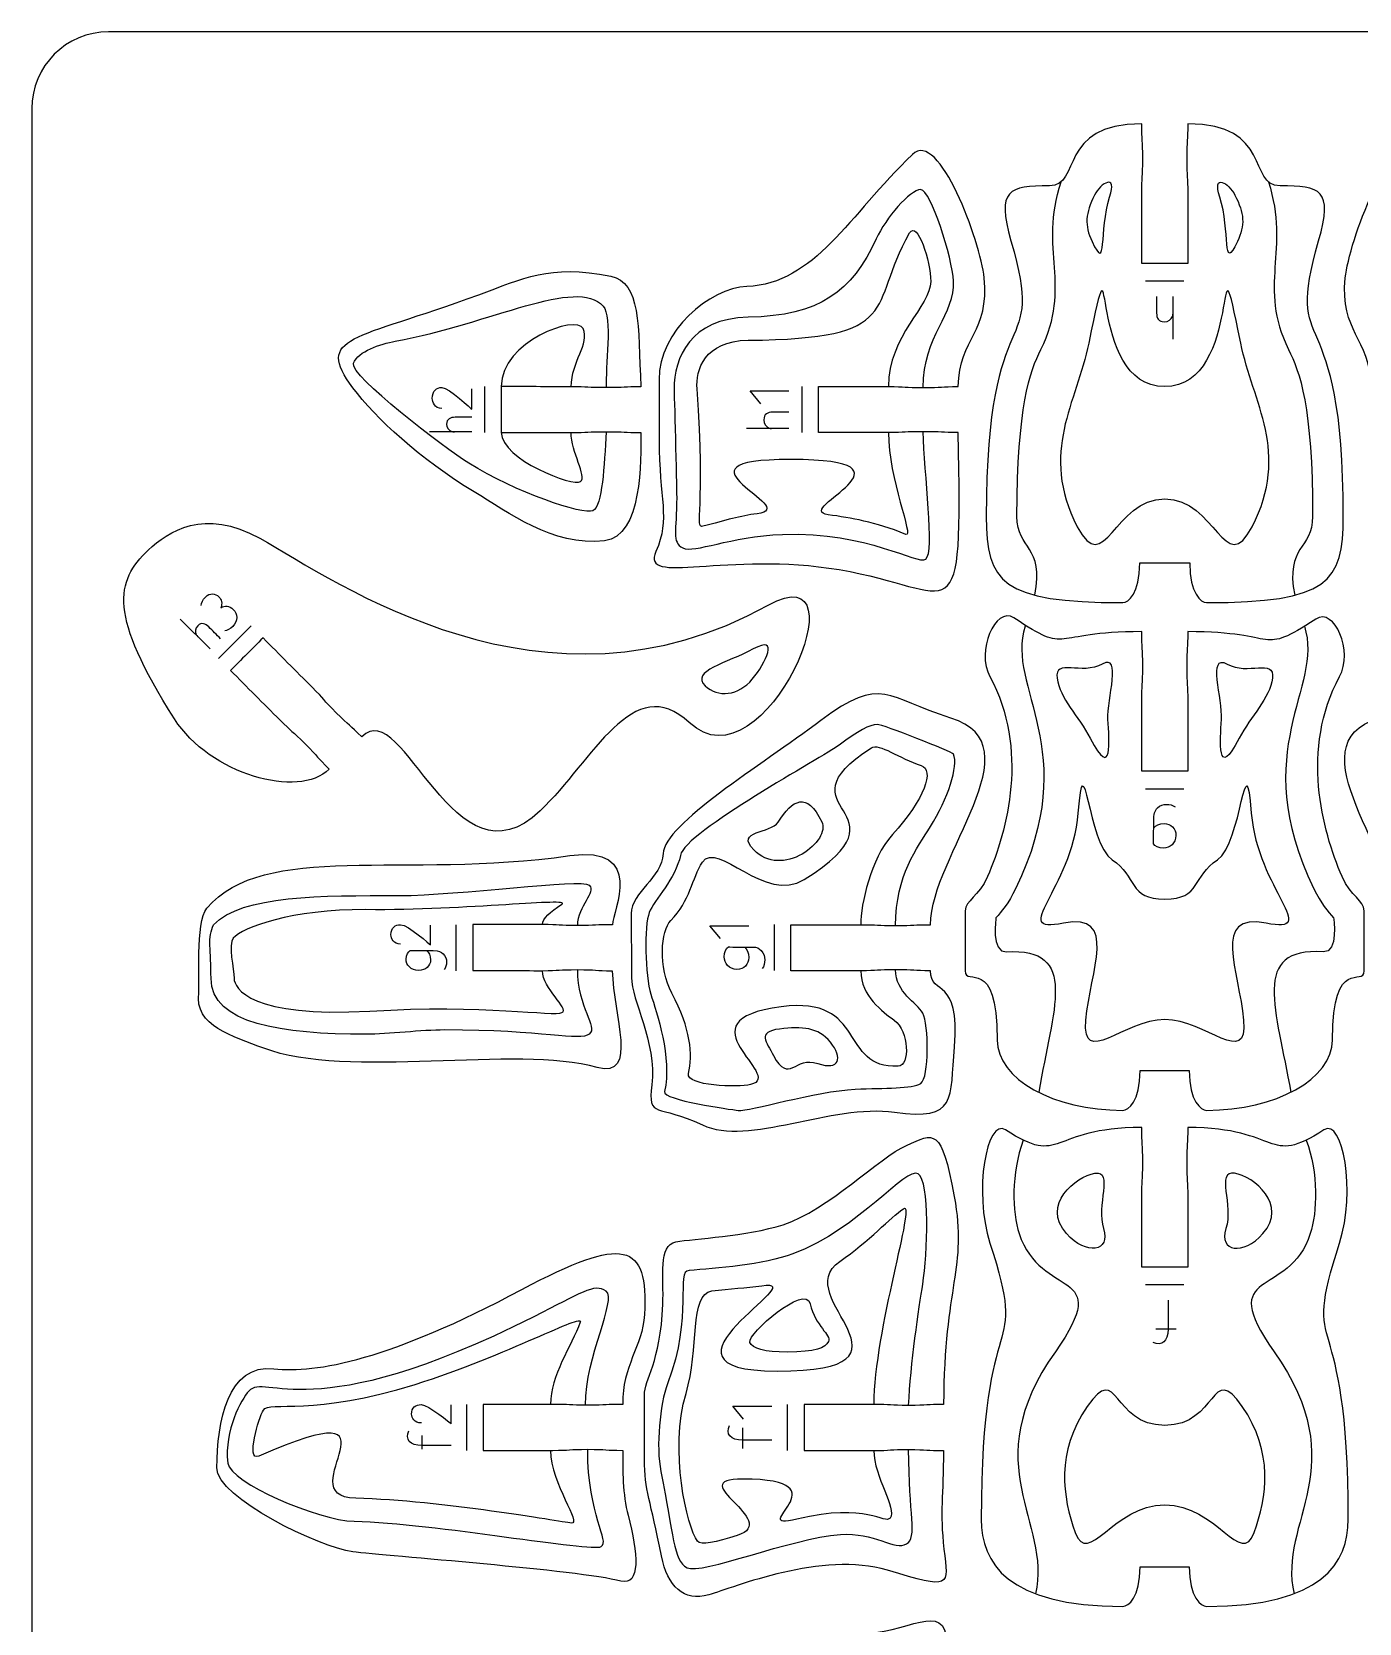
# Model space of a CAD drawing. Extents: x 0 to 200, y 0 to 300.
# Drawn here: x 0.1 to 86.6, y 196.4 to 300.1 of the extents above; entities that cross this region are included whole.
import ezdxf

# ---------------------------------------------------------------- set-up
doc = ezdxf.new("R2010")
doc.units = 0
doc.header["$MEASUREMENT"] = 0
doc.layers.add('DEFAULT', color=7, linetype='CONTINUOUS')

msp = doc.modelspace()

# ---------------------------------------------------------------- linework, layer by layer
at = {"layer": 'DEFAULT', "color": 7}
for points in [[(75.19, 283.84), (72.69, 283.84)], [(74.47, 282.84), (74.47, 280.07)], [(29.6, 276.98), (29.6, 273.98)], [(50.28, 276.98), (50.28, 273.98)], [(47.61, 275.86), (46.92, 276.7), (49.45, 276.7)], [(28.78, 274.03), (26.01, 274.03)], [(49.45, 274.25), (46.69, 274.25)], [(11.72, 259.88), (9.77, 261.83)], [(14.39, 261.38), (12.27, 259.25)], [(75.19, 250.75), (72.69, 250.75)], [(27.74, 241.91), (27.74, 238.91)], [(44.98, 241), (44.3, 241.84), (46.83, 241.84)], [(48.48, 241.92), (48.48, 238.92)], [(75.19, 218.43), (72.69, 218.43)], [(74.69, 215.55), (73.37, 215.55)], [(28.43, 210.65), (28.43, 207.65)], [(49.33, 210.65), (49.33, 207.65)], [(46.48, 209.68), (45.79, 210.53), (48.33, 210.53)], [(25.54, 207.72), (25.54, 208.61)], [(46.44, 207.78), (46.44, 209.11)]]:
    msp.add_lwpolyline(points, dxfattribs=at)
at = {"layer": 'DEFAULT', "color": 1}
for points, knots in [([(195.1, 0.1), (131.77, 0.1), (68.43, 0.1), (5.1, 0.1), (2.34, 0.1), (0.1, 2.34), (0.1, 5.1), (0.1, 101.77), (0.1, 198.43), (0.1, 295.1), (0.1, 297.86), (2.34, 300.1), (5.1, 300.1), (68.43, 300.1), (131.77, 300.1), (195.1, 300.1), (197.86, 300.1), (200.1, 297.86), (200.1, 295.1), (200.1, 198.43), (200.1, 101.77), (200.1, 5.1), (200.1, 2.34), (197.86, 0.1), (195.1, 0.1)], [0, 0, 0, 0, 538.583, 538.583, 538.583, 539.583, 539.583, 539.583, 1361.63, 1361.63, 1361.63, 1362.63, 1362.63, 1362.63, 1901.213, 1901.213, 1901.213, 1902.213, 1902.213, 1902.213, 2724.26, 2724.26, 2724.26, 2725.26, 2725.26, 2725.26, 2725.26]), ([(60.48, 273.98), (60.74, 260.24), (60.48, 263.74), (52.73, 265.05), (45.41, 266.29), (39.76, 263.95), (40.78, 266.24), (41.74, 268.38), (40.98, 269.63), (40.98, 273.53), (40.98, 274.83), (40.98, 276.13), (40.98, 277.43), (40.98, 280.59), (44.26, 283.4), (46.71, 283.5), (51.14, 283.69), (53.34, 288.1), (57.49, 292.11), (59.24, 293.81), (61.92, 286.43), (62.17, 284.06), (62.54, 280.51), (60.57, 280.19), (60.48, 276.98), (59.34, 276.98), (59.47, 276.91), (58.2, 276.91), (56.94, 276.91), (57.07, 276.98), (55.93, 276.98), (54.41, 276.98), (52.9, 276.98), (51.38, 276.98), (51.38, 275.98), (51.38, 274.98), (51.38, 273.98), (52.9, 273.98), (54.41, 273.98), (55.93, 273.98), (57.07, 273.98), (56.94, 274.04), (58.2, 274.04), (59.47, 274.04), (59.34, 273.98), (60.48, 273.98)], [1, 1, 1, 1, 2, 2, 2, 3, 3, 3, 4, 4, 4, 15.055, 15.055, 15.055, 16.055, 16.055, 16.055, 17.055, 17.055, 17.055, 18.055, 18.055, 18.055, 19.055, 19.055, 19.055, 20.055, 20.055, 20.055, 21.055, 21.055, 21.055, 33.952, 33.952, 33.952, 42.456, 42.456, 42.456, 55.353, 55.353, 55.353, 56.353, 56.353, 56.353, 57.353, 57.353, 57.353, 57.353]), ([(63.92, 286.48), (62.95, 289.83), (63.78, 290.06), (66.43, 290.06), (68.53, 290.06), (66.93, 294.1), (72.44, 294.1), (72.44, 292.96), (72.51, 293.09), (72.51, 291.83), (72.51, 290.56), (72.44, 290.69), (72.44, 289.55), (72.44, 288.03), (72.44, 286.52), (72.44, 285), (73.44, 285), (74.44, 285), (75.44, 285), (75.44, 286.52), (75.44, 288.03), (75.44, 289.55), (75.44, 290.69), (75.38, 290.56), (75.38, 291.83), (75.38, 293.09), (75.44, 292.96), (75.44, 294.1), (80.96, 294.1), (79.35, 290.06), (81.46, 290.06), (84.1, 290.06), (84.94, 289.83), (83.97, 286.48), (81.66, 278.5), (85.58, 283.32), (85.58, 268.51), (85.58, 264.24), (84.62, 262.9), (76.67, 262.9), (76.31, 262.9), (75.57, 263.48), (75.57, 265.5), (74.49, 265.5), (73.4, 265.5), (72.31, 265.5), (72.31, 263.48), (71.57, 262.9), (71.21, 262.9), (63.27, 262.9), (62.31, 264.24), (62.31, 268.51), (62.31, 283.32), (66.23, 278.5), (63.92, 286.48)], [1, 1, 1, 1, 2, 2, 2, 3, 3, 3, 4, 4, 4, 5, 5, 5, 17.896, 17.896, 17.896, 26.401, 26.401, 26.401, 39.297, 39.297, 39.297, 40.297, 40.297, 40.297, 41.297, 41.297, 41.297, 42.297, 42.297, 42.297, 43.297, 43.297, 43.297, 44.297, 44.297, 44.297, 45.297, 45.297, 45.297, 46.297, 46.297, 46.297, 55.541, 55.541, 55.541, 56.541, 56.541, 56.541, 57.541, 57.541, 57.541, 58.541, 58.541, 58.541, 58.541]), ([(87.41, 273.98), (87.15, 260.24), (87.41, 263.74), (95.16, 265.05), (102.48, 266.29), (108.12, 263.95), (107.1, 266.24), (106.15, 268.38), (106.91, 269.63), (106.91, 273.53), (106.91, 274.83), (106.91, 276.13), (106.91, 277.43), (106.9, 280.59), (103.63, 283.4), (101.18, 283.5), (96.74, 283.69), (94.54, 288.1), (90.4, 292.11), (88.64, 293.81), (85.96, 286.43), (85.71, 284.06), (85.34, 280.51), (87.31, 280.19), (87.41, 276.98), (88.54, 276.98), (88.41, 276.91), (89.68, 276.91), (90.94, 276.91), (90.82, 276.98), (91.96, 276.98), (93.47, 276.98), (94.99, 276.98), (96.5, 276.98), (96.5, 275.98), (96.5, 274.98), (96.5, 273.98), (94.99, 273.98), (93.47, 273.98), (91.96, 273.98), (90.82, 273.98), (90.94, 274.04), (89.68, 274.04), (88.41, 274.04), (88.54, 273.98), (87.41, 273.98)], [1, 1, 1, 1, 2, 2, 2, 3, 3, 3, 4, 4, 4, 15.055, 15.055, 15.055, 16.055, 16.055, 16.055, 17.055, 17.055, 17.055, 18.055, 18.055, 18.055, 19.055, 19.055, 19.055, 20.055, 20.055, 20.055, 21.055, 21.055, 21.055, 33.952, 33.952, 33.952, 42.456, 42.456, 42.456, 55.353, 55.353, 55.353, 56.353, 56.353, 56.353, 57.353, 57.353, 57.353, 57.353]), ([(39.8, 273.98), (38.66, 273.98), (38.79, 274.04), (37.53, 274.04), (36.26, 274.04), (36.39, 273.98), (35.25, 273.98), (33.74, 273.98), (32.22, 273.98), (30.7, 273.98), (30.7, 274.98), (30.7, 275.98), (30.7, 276.98), (32.22, 276.98), (33.74, 276.97), (35.26, 276.97), (36.39, 276.97), (36.27, 276.91), (37.53, 276.91), (38.8, 276.91), (38.66, 276.97), (39.8, 276.97), (39.6, 281), (39.81, 283.77), (37.83, 284.17), (33.78, 284.98), (32.15, 284.03), (29.23, 282.96), (21.06, 279.97), (18.5, 280.3), (21.03, 276.89), (22.47, 274.97), (25.45, 272.2), (28.93, 270.12), (31.2, 268.77), (34, 266.56), (37.42, 266.93), (39.91, 267.19), (39.8, 272.23), (39.8, 273.98)], [1, 1, 1, 1, 2, 2, 2, 3, 3, 3, 15.889001, 15.889001, 15.889001, 24.393001, 24.393001, 24.393001, 37.29701, 37.29701, 37.29701, 38.29701, 38.29701, 38.29701, 39.29701, 39.29701, 39.29701, 40.29701, 40.29701, 40.29701, 41.29701, 41.29701, 41.29701, 42.29701, 42.29701, 42.29701, 43.29701, 43.29701, 43.29701, 44.29701, 44.29701, 44.29701, 45.29701, 45.29701, 45.29701, 45.29701]), ([(9.4, 255.32), (11.68, 251.72), (17.5, 250.07), (19.48, 252.04), (18.67, 252.85), (18.81, 252.8), (17.92, 253.7), (17.02, 254.59), (17.07, 254.45), (16.26, 255.26), (15.19, 256.33), (14.12, 257.4), (13.05, 258.48), (13.75, 259.18), (14.46, 259.89), (15.17, 260.6), (16.24, 259.52), (17.31, 258.45), (18.38, 257.38), (19.19, 256.57), (19.05, 256.61), (19.94, 255.72), (20.84, 254.83), (20.79, 254.96), (21.6, 254.16), (24.35, 256.91), (27.62, 243.95), (33.23, 249.33), (36.67, 252.63), (39.3, 258.5), (42.95, 255.08), (47.85, 250.48), (54.56, 266.34), (48.1, 262.74), (33.51, 254.6), (19.95, 264.29), (14.96, 267.09), (11.34, 269.12), (8.97, 267.53), (7.7, 266.33), (5.54, 264.28), (5.08, 262.12), (9.4, 255.32)], [1, 1, 1, 1, 2, 2, 2, 3, 3, 3, 4, 4, 4, 16.88985, 16.88985, 16.88985, 25.393517, 25.393517, 25.393517, 38.296101, 38.296101, 38.296101, 39.296101, 39.296101, 39.296101, 40.296101, 40.296101, 40.296101, 41.296101, 41.296101, 41.296101, 42.296101, 42.296101, 42.296101, 43.296101, 43.296101, 43.296101, 44.296101, 44.296101, 44.296101, 45.296101, 45.296101, 45.296101, 46.296101, 46.296101, 46.296101, 46.296101]), ([(62.39, 245.05), (63.71, 248.07), (65.09, 253.35), (62.55, 258.08), (61.62, 259.7), (62.89, 262.7), (64.11, 261.9), (67.88, 259.44), (66.28, 261.01), (72.44, 261.01), (72.44, 259.87), (72.51, 260), (72.51, 258.74), (72.51, 257.48), (72.44, 257.6), (72.44, 256.46), (72.44, 254.95), (72.44, 253.43), (72.44, 251.91), (73.44, 251.91), (74.44, 251.91), (75.44, 251.91), (75.44, 253.43), (75.44, 254.95), (75.44, 256.46), (75.44, 257.6), (75.38, 257.48), (75.38, 258.74), (75.38, 260), (75.44, 259.87), (75.44, 261.01), (81.6, 261.01), (80, 259.37), (83.78, 261.83), (85, 262.63), (86.26, 259.7), (85.33, 258.08), (82.8, 253.35), (84.18, 248.07), (85.5, 245.05), (86.07, 243.72), (86.94, 243.51), (86.94, 242.81), (86.94, 241.51), (86.94, 240.21), (86.94, 238.91), (86.94, 237.79), (84.87, 240.04), (84.87, 234.39), (84.87, 231.86), (81.2, 229.81), (76.67, 229.81), (76.31, 229.81), (75.54, 230.39), (75.54, 232.41), (74.47, 232.41), (73.41, 232.41), (72.34, 232.41), (72.34, 230.39), (71.57, 229.81), (71.21, 229.81), (66.68, 229.81), (63.02, 231.86), (63.02, 234.39), (63.02, 240.04), (60.94, 237.79), (60.94, 238.91), (60.94, 240.21), (60.94, 241.51), (60.94, 242.81), (60.94, 243.51), (61.82, 243.72), (62.39, 245.05)], [1, 1, 1, 1, 2, 2, 2, 3, 3, 3, 4, 4, 4, 5, 5, 5, 6, 6, 6, 18.896, 18.896, 18.896, 27.4, 27.4, 27.4, 40.296, 40.296, 40.296, 41.296, 41.296, 41.296, 42.296, 42.296, 42.296, 43.296, 43.296, 43.296, 44.296, 44.296, 44.296, 45.296, 45.296, 45.296, 46.296, 46.296, 46.296, 57.359, 57.359, 57.359, 58.359, 58.359, 58.359, 59.359, 59.359, 59.359, 60.359, 60.359, 60.359, 69.43, 69.43, 69.43, 70.43, 70.43, 70.43, 71.43, 71.43, 71.43, 72.43, 72.43, 72.43, 83.493, 83.493, 83.493, 84.493, 84.493, 84.493, 84.493]), ([(39.18, 238.47), (39.18, 239.86), (39.17, 241.24), (39.17, 242.63), (39.17, 244.04), (41.17, 244.97), (41.25, 246.54), (41.34, 248.49), (47.54, 252.22), (51.53, 255.22), (55.54, 258.23), (55.78, 256.68), (60, 255.38), (65.68, 253.62), (58.68, 246.41), (58.68, 241.91), (57.54, 241.91), (57.67, 241.85), (56.4, 241.85), (55.14, 241.85), (55.27, 241.91), (54.13, 241.91), (52.61, 241.91), (51.1, 241.91), (49.58, 241.91), (49.58, 240.91), (49.58, 239.91), (49.58, 238.91), (51.1, 238.91), (52.61, 238.91), (54.13, 238.91), (55.27, 238.91), (55.14, 238.97), (56.4, 238.97), (57.67, 238.97), (57.54, 238.91), (58.68, 238.91), (58.68, 237.19), (60.63, 238.6), (60.23, 233.94), (59.94, 230.56), (60.44, 229.1), (56.33, 229.69), (52.21, 230.28), (46.78, 227.43), (43.81, 228.86), (40.84, 230.28), (40.25, 229.21), (40.51, 231.48), (40.83, 234.28), (39.18, 237), (39.18, 238.47)], [0, 0, 0, 0, 11.792015, 11.792015, 11.792015, 12.792015, 12.792015, 12.792015, 13.792015, 13.792015, 13.792015, 14.792015, 14.792015, 14.792015, 15.792015, 15.792015, 15.792015, 16.792015, 16.792015, 16.792015, 17.792015, 17.792015, 17.792015, 30.690015, 30.690015, 30.690015, 39.194015, 39.194015, 39.194015, 52.091015, 52.091015, 52.091015, 53.091015, 53.091015, 53.091015, 54.091015, 54.091015, 54.091015, 55.091015, 55.091015, 55.091015, 56.091015, 56.091015, 56.091015, 57.091015, 57.091015, 57.091015, 58.091015, 58.091015, 58.091015, 59.091015, 59.091015, 59.091015, 59.091015]), ([(108.71, 238.47), (108.71, 239.86), (108.71, 241.24), (108.71, 242.63), (108.71, 244.04), (106.71, 244.97), (106.64, 246.54), (106.54, 248.49), (100.35, 252.22), (96.36, 255.22), (92.35, 258.23), (92.1, 256.68), (87.89, 255.38), (82.21, 253.62), (89.21, 246.41), (89.21, 241.91), (90.34, 241.91), (90.22, 241.85), (91.48, 241.85), (92.74, 241.85), (92.62, 241.91), (93.76, 241.91), (95.27, 241.91), (96.79, 241.91), (98.31, 241.91), (98.31, 240.91), (98.31, 239.91), (98.31, 238.91), (96.79, 238.91), (95.27, 238.91), (93.76, 238.91), (92.62, 238.91), (92.74, 238.97), (91.48, 238.97), (90.22, 238.97), (90.34, 238.91), (89.21, 238.91), (89.21, 237.19), (87.25, 238.6), (87.65, 233.94), (87.94, 230.56), (87.44, 229.1), (91.56, 229.69), (95.68, 230.28), (101.1, 227.43), (104.07, 228.86), (107.04, 230.28), (107.64, 229.21), (107.38, 231.48), (107.05, 234.28), (108.71, 237), (108.71, 238.47)], [0, 0, 0, 0, 11.792017, 11.792017, 11.792017, 12.792017, 12.792017, 12.792017, 13.792017, 13.792017, 13.792017, 14.792017, 14.792017, 14.792017, 15.792017, 15.792017, 15.792017, 16.792017, 16.792017, 16.792017, 17.792017, 17.792017, 17.792017, 30.690017, 30.690017, 30.690017, 39.194017, 39.194017, 39.194017, 52.090017, 52.090017, 52.090017, 53.090017, 53.090017, 53.090017, 54.090017, 54.090017, 54.090017, 55.090017, 55.090017, 55.090017, 56.090017, 56.090017, 56.090017, 57.090017, 57.090017, 57.090017, 58.090017, 58.090017, 58.090017, 59.090017, 59.090017, 59.090017, 59.090017]), ([(10.98, 237.49), (10.68, 235.29), (13.21, 234.63), (15.22, 233.86), (20.61, 231.8), (31.7, 234.09), (36.95, 232.61), (39.67, 231.85), (37.99, 236.03), (37.93, 238.91), (36.8, 238.91), (36.93, 238.98), (35.66, 238.98), (34.4, 238.98), (34.52, 238.92), (33.38, 238.91), (31.87, 238.92), (30.35, 238.92), (28.84, 238.92), (28.84, 239.92), (28.84, 240.92), (28.84, 241.92), (30.35, 241.92), (31.87, 241.92), (33.39, 241.92), (34.53, 241.92), (34.4, 241.85), (35.66, 241.85), (36.93, 241.85), (36.8, 241.91), (37.94, 241.91), (37.97, 242.77), (40.11, 247.12), (35.16, 246.41), (24.26, 244.86), (15.27, 247.39), (11.51, 242.98), (10.76, 242.1), (11.04, 237.96), (10.98, 237.49)], [1, 1, 1, 1, 2, 2, 2, 3, 3, 3, 4, 4, 4, 5, 5, 5, 6, 6, 6, 18.892021, 18.892021, 18.892021, 27.396021, 27.396021, 27.396021, 40.298029, 40.298029, 40.298029, 41.298029, 41.298029, 41.298029, 42.298029, 42.298029, 42.298029, 43.298029, 43.298029, 43.298029, 44.298029, 44.298029, 44.298029, 45.298029, 45.298029, 45.298029, 45.298029]), ([(63.57, 228.54), (67.34, 226.08), (66.28, 228.69), (72.44, 228.69), (72.44, 227.55), (72.51, 227.68), (72.51, 226.41), (72.51, 225.15), (72.44, 225.27), (72.44, 224.14), (72.44, 222.62), (72.44, 221.1), (72.44, 219.59), (73.44, 219.59), (74.44, 219.59), (75.44, 219.59), (75.44, 221.1), (75.44, 222.62), (75.44, 224.14), (75.44, 225.27), (75.38, 225.15), (75.38, 226.41), (75.38, 227.68), (75.44, 227.55), (75.44, 228.69), (81.6, 228.69), (80.54, 226.08), (84.32, 228.54), (85.54, 229.34), (86.42, 224.52), (85.33, 221.16), (82.75, 213.18), (85.9, 217.97), (85.9, 203.16), (85.9, 200.34), (84.24, 197.48), (76.67, 197.48), (76.31, 197.48), (75.54, 198.05), (75.54, 200.07), (74.47, 200.07), (73.41, 200.07), (72.34, 200.07), (72.34, 198.05), (71.57, 197.48), (71.21, 197.48), (63.64, 197.48), (61.98, 200.34), (61.98, 203.16), (61.98, 217.97), (65.13, 213.18), (62.55, 221.16), (61.46, 224.52), (62.34, 229.34), (63.57, 228.54)], [1, 1, 1, 1, 2, 2, 2, 3, 3, 3, 4, 4, 4, 16.896, 16.896, 16.896, 25.4, 25.4, 25.4, 38.296, 38.296, 38.296, 39.296, 39.296, 39.296, 40.296, 40.296, 40.296, 41.296, 41.296, 41.296, 42.296, 42.296, 42.296, 43.296, 43.296, 43.296, 44.296, 44.296, 44.296, 45.296, 45.296, 45.296, 54.367, 54.367, 54.367, 55.367, 55.367, 55.367, 56.367, 56.367, 56.367, 57.367, 57.367, 57.367, 58.367, 58.367, 58.367, 58.367]), ([(59.55, 201.21), (59.27, 203.67), (59.52, 204.66), (59.52, 207.64), (58.39, 207.64), (58.51, 207.7), (57.25, 207.71), (55.99, 207.71), (56.11, 207.64), (54.98, 207.64), (53.46, 207.65), (51.94, 207.65), (50.43, 207.65), (50.43, 208.65), (50.43, 209.65), (50.43, 210.65), (51.94, 210.65), (53.46, 210.65), (54.98, 210.65), (56.12, 210.64), (55.99, 210.58), (57.25, 210.58), (58.52, 210.58), (58.39, 210.64), (59.53, 210.64), (59.55, 218.46), (61.08, 219.51), (60.22, 224.19), (59.37, 228.79), (58.92, 228.32), (57.12, 227.53), (55.33, 226.76), (51.99, 223.29), (49.08, 222.36), (46.69, 221.59), (43.25, 221.46), (42.08, 221.24), (40.92, 221.02), (41.3, 218.96), (41.23, 217.15), (41.07, 213.38), (40.03, 212.25), (40.03, 211.25), (40.03, 209.86), (40.03, 208.47), (40.03, 207.08), (40.03, 205.01), (40.43, 204.41), (41.14, 200.77), (41.54, 198.77), (42.59, 197.77), (44.22, 198.24), (45.85, 198.71), (51.63, 201.11), (55.86, 199.84), (60.09, 198.57), (59.84, 198.76), (59.55, 201.21)], [1, 1, 1, 1, 2, 2, 2, 3, 3, 3, 4, 4, 4, 16.898013, 16.898013, 16.898013, 25.402013, 25.402013, 25.402013, 38.303014, 38.303014, 38.303014, 39.303014, 39.303014, 39.303014, 40.303014, 40.303014, 40.303014, 41.303014, 41.303014, 41.303014, 42.303014, 42.303014, 42.303014, 43.303014, 43.303014, 43.303014, 44.303014, 44.303014, 44.303014, 45.303014, 45.303014, 45.303014, 46.303014, 46.303014, 46.303014, 58.100015, 58.100015, 58.100015, 59.100015, 59.100015, 59.100015, 60.100015, 60.100015, 60.100015, 61.100015, 61.100015, 61.100015, 62.100015, 62.100015, 62.100015, 62.100015]), ([(15.88, 212.97), (12.84, 213.31), (12.19, 209.5), (12.16, 206.52), (12.14, 204.53), (18.9, 201.32), (21.02, 201.04), (23.15, 200.77), (35.8, 199.84), (38.48, 199.13), (39.79, 198.79), (39.62, 200.95), (38.96, 203.42), (38.6, 204.76), (38.61, 206.41), (38.61, 207.65), (37.47, 207.65), (37.6, 207.72), (36.33, 207.72), (35.08, 207.72), (35.2, 207.65), (34.06, 207.65), (32.54, 207.65), (31.03, 207.65), (29.51, 207.65), (29.51, 208.65), (29.51, 209.65), (29.51, 210.65), (31.03, 210.65), (32.54, 210.65), (34.06, 210.65), (35.2, 210.65), (35.07, 210.59), (36.34, 210.59), (37.61, 210.59), (37.48, 210.65), (38.61, 210.65), (38.57, 213.19), (39.91, 214.39), (40.03, 216.51), (40.27, 221.2), (38.76, 221.72), (32.03, 218.13), (23.48, 213.56), (18.62, 212.65), (15.88, 212.97)], [1, 1, 1, 1, 2, 2, 2, 3, 3, 3, 4, 4, 4, 5, 5, 5, 6, 6, 6, 7, 7, 7, 8, 8, 8, 20.898, 20.898, 20.898, 29.402, 29.402, 29.402, 42.3, 42.3, 42.3, 43.3, 43.3, 43.3, 44.3, 44.3, 44.3, 45.3, 45.3, 45.3, 46.3, 46.3, 46.3, 47.3, 47.3, 47.3, 47.3]), ([(60.94, 179.23), (60.82, 192.12), (60.15, 187.57), (59.74, 195.1), (59.59, 198.02), (57.19, 195.59), (53.9, 195.73), (50.6, 195.86), (48.11, 193.07), (45.41, 190.73), (42.7, 188.39), (42.27, 190.24), (43.02, 188.49), (43.77, 186.75), (42.42, 183), (42.42, 180.12), (42.42, 178.82), (42.42, 177.52), (42.42, 176.22), (42.42, 172.98), (40.85, 169.67), (43.19, 170.54), (45.52, 171.4), (52.28, 171.25), (54.08, 170.45), (55.89, 169.65), (61, 167.54), (60.57, 170.3), (60.14, 173.1), (60.94, 173.69), (60.94, 176.23), (59.81, 176.23), (59.93, 176.3), (58.67, 176.3), (57.41, 176.3), (57.53, 176.23), (56.39, 176.23), (54.88, 176.23), (53.36, 176.23), (51.84, 176.23), (51.84, 177.23), (51.84, 178.23), (51.84, 179.23), (53.36, 179.23), (54.88, 179.23), (56.39, 179.23), (57.53, 179.23), (57.41, 179.12), (58.67, 179.12), (59.93, 179.12), (59.81, 179.23), (60.94, 179.23)], [1, 1, 1, 1, 2, 2, 2, 3, 3, 3, 4, 4, 4, 5, 5, 5, 6, 6, 6, 17.055, 17.055, 17.055, 18.055, 18.055, 18.055, 19.055, 19.055, 19.055, 20.055, 20.055, 20.055, 21.055, 21.055, 21.055, 22.055, 22.055, 22.055, 23.055, 23.055, 23.055, 35.95, 35.95, 35.95, 44.454, 44.454, 44.454, 57.349, 57.349, 57.349, 58.349, 58.349, 58.349, 59.349, 59.349, 59.349, 59.349])]:
    msp.add_open_spline(points, degree=3, knots=knots, dxfattribs=at)
at = {"layer": 'DEFAULT', "color": 3}
for points, knots in [([(69.2, 286.44), (68.7, 287.5), (68.77, 288.27), (69.36, 289.46), (69.76, 290.24), (70.87, 290.93), (70.35, 289.33), (69.65, 287.16), (70.21, 284.3), (69.2, 286.44)], [0, 0, 0, 0, 1, 1, 1, 2, 2, 2, 3, 3, 3, 3]), ([(78.68, 286.44), (79.19, 287.5), (79.12, 288.27), (78.52, 289.46), (78.12, 290.24), (77.01, 290.93), (77.53, 289.33), (78.23, 287.16), (77.67, 284.3), (78.68, 286.44)], [0, 0, 0, 0, 1, 1, 1, 2, 2, 2, 3, 3, 3, 3]), ([(68.99, 279.82), (70.82, 288.86), (68.71, 276.98), (73.94, 276.98), (79.18, 276.98), (77.07, 288.86), (78.89, 279.82), (79.68, 275.91), (82.14, 272.71), (79.64, 267.85), (77.88, 264.45), (77.25, 269.66), (73.94, 269.66), (70.64, 269.66), (70, 264.45), (68.24, 267.85), (65.74, 272.71), (68.2, 275.91), (68.99, 279.82)], [0, 0, 0, 0, 1, 1, 1, 2, 2, 2, 3, 3, 3, 4, 4, 4, 5, 5, 5, 6, 6, 6, 6]), ([(55.93, 273.98), (55.93, 270.97), (57.61, 267.13), (57.07, 267.35), (55.03, 268.18), (53.51, 268.41), (52.01, 268.63), (49.56, 268.99), (58.69, 272.23), (49.56, 272.23), (41.01, 272.23), (50.44, 269.08), (47.37, 268.69), (46.28, 268.56), (45.34, 268.27), (43.84, 267.88), (43.29, 267.74), (44.02, 269.05), (43.46, 276.83), (43.37, 278.02), (43.91, 279.97), (46.79, 280), (57.04, 280.1), (54.55, 282.1), (57.31, 286.99), (57.81, 287.86), (58.69, 285.13), (58.69, 283.83), (58.69, 282.25), (55.93, 280.28), (55.93, 276.98)], [0, 0, 0, 0, 1, 1, 1, 2, 2, 2, 3, 3, 3, 4, 4, 4, 5, 5, 5, 6, 6, 6, 7, 7, 7, 8, 8, 8, 9, 9, 9, 10, 10, 10, 10]), ([(35.26, 276.97), (35.26, 278.62), (36.48, 279.76), (36.03, 280.76), (35.61, 281.68), (30.7, 279.95), (30.7, 276.98)], [0, 0, 0, 0, 1, 1, 1, 2, 2, 2, 2]), ([(30.7, 273.98), (30.7, 272.23), (35.42, 270.43), (35.86, 270.79), (36.3, 271.14), (35.25, 272.71), (35.25, 273.98)], [0, 0, 0, 0, 1, 1, 1, 2, 2, 2, 2]), ([(43.99, 257.48), (42.99, 258.45), (45.4, 258.95), (47.12, 259.88), (48.85, 260.82), (47.95, 258.99), (47.06, 257.91), (46.17, 256.83), (44.8, 256.69), (43.99, 257.48)], [0, 0, 0, 0, 1, 1, 1, 2, 2, 2, 3, 3, 3, 3]), ([(69.08, 254.07), (68.33, 255.51), (67.09, 256.65), (66.92, 257.98), (66.75, 259.3), (68.54, 258.14), (69.87, 258.89), (71.19, 259.64), (70.16, 256.61), (70.24, 255.28), (70.32, 253.95), (70.57, 251.21), (69.08, 254.07)], [0, 0, 0, 0, 1, 1, 1, 2, 2, 2, 3, 3, 3, 4, 4, 4, 4]), ([(78.8, 254.07), (79.55, 255.51), (80.8, 256.65), (80.96, 257.98), (81.13, 259.3), (79.34, 258.14), (78.02, 258.89), (76.69, 259.64), (77.73, 256.61), (77.64, 255.28), (77.56, 253.95), (77.31, 251.21), (78.8, 254.07)], [0, 0, 0, 0, 1, 1, 1, 2, 2, 2, 3, 3, 3, 4, 4, 4, 4]), ([(73.94, 243.57), (71.58, 243.57), (72.13, 245.07), (70.51, 246.14), (68.89, 247.21), (68.71, 254.16), (68.3, 249.18), (67.9, 244.21), (63.73, 241.27), (67.34, 242.01), (70.95, 242.75), (69.08, 238.84), (68.8, 235.69), (68.52, 232.53), (71.26, 235.73), (73.94, 235.73), (76.63, 235.73), (79.37, 232.53), (79.08, 235.69), (78.8, 238.84), (76.94, 242.75), (80.55, 242.01), (84.16, 241.27), (79.99, 244.21), (79.58, 249.18), (79.18, 254.16), (78.99, 247.21), (77.37, 246.14), (75.75, 245.07), (76.3, 243.57), (73.94, 243.57)], [1, 1, 1, 1, 2, 2, 2, 3, 3, 3, 4, 4, 4, 5, 5, 5, 6, 6, 6, 7, 7, 7, 8, 8, 8, 9, 9, 9, 10, 10, 10, 11, 11, 11, 11]), ([(54.13, 238.91), (54.13, 237.25), (55.58, 236.23), (56.31, 235.69), (57.28, 234.98), (57.35, 232.71), (56.57, 232.68), (52.71, 232.52), (54.57, 237.29), (48.95, 236.56), (42.13, 235.67), (49.27, 232.07), (46.95, 231.49), (46.14, 231.29), (42.72, 231.39), (42.9, 232.21), (43.18, 233.43), (43.06, 235.14), (41.81, 237.44), (40.91, 239.12), (41.11, 241.55), (41.74, 242.18), (43.02, 243.45), (43.12, 244.94), (43.81, 245.98), (44.8, 247.47), (47.85, 243.24), (50.45, 244.86), (57.75, 249.43), (48.48, 249.34), (54.82, 253.44), (55.32, 253.76), (56.63, 252.75), (58.07, 252.28), (58.94, 252), (58.31, 250.11), (56.19, 247.78), (54.76, 246.19), (54.13, 243.26), (54.13, 241.91)], [0, 0, 0, 0, 1, 1, 1, 2, 2, 2, 3, 3, 3, 4, 4, 4, 5, 5, 5, 6, 6, 6, 7, 7, 7, 8, 8, 8, 9, 9, 9, 10, 10, 10, 11, 11, 11, 12, 12, 12, 13, 13, 13, 13]), ([(51.59, 248.62), (50.59, 250.64), (49.69, 250.05), (48.75, 248.6), (48.26, 247.85), (45.92, 248.05), (47.15, 246.79), (48.05, 245.85), (49.3, 245.94), (50.3, 246.51), (51.3, 247.08), (51.88, 248.02), (51.59, 248.62)], [0, 0, 0, 0, 1, 1, 1, 2, 2, 2, 3, 3, 3, 4, 4, 4, 4]), ([(33.39, 241.92), (33.39, 242.36), (33.87, 242.7), (34.65, 243.24), (35.31, 243.69), (28.49, 242.83), (21.87, 242.89), (17.08, 242.93), (13.78, 241.71), (13.23, 241.04), (12.88, 240.61), (13.28, 239.02), (13.28, 238.41), (13.28, 237.77), (14.39, 235.82), (22.14, 236.28), (29.57, 236.73), (34.13, 235.92), (34.65, 236.18), (35.17, 236.44), (33.38, 237.75), (33.38, 238.91)], [0, 0, 0, 0, 1, 1, 1, 2, 2, 2, 3, 3, 3, 4, 4, 4, 5, 5, 5, 6, 6, 6, 7, 7, 7, 7]), ([(48.44, 233.38), (47.97, 234.28), (47.34, 234.92), (48.83, 235.11), (50.32, 235.29), (51.34, 235.23), (52.15, 234.25), (52.96, 233.26), (52.77, 232.36), (51.32, 232.87), (49.86, 233.38), (49.44, 231.48), (48.44, 233.38)], [0, 0, 0, 0, 1, 1, 1, 2, 2, 2, 3, 3, 3, 4, 4, 4, 4]), ([(67.54, 221.78), (68.83, 220.33), (70.45, 220.6), (69.95, 222.1), (69.45, 223.59), (70.63, 225.91), (69.39, 225.71), (68.14, 225.52), (65.87, 223.65), (67.54, 221.78)], [0, 0, 0, 0, 1, 1, 1, 2, 2, 2, 3, 3, 3, 3]), ([(80.34, 221.78), (79.05, 220.33), (77.43, 220.6), (77.93, 222.1), (78.43, 223.59), (77.25, 225.91), (78.49, 225.71), (79.74, 225.52), (82.01, 223.65), (80.34, 221.78)], [0, 0, 0, 0, 1, 1, 1, 2, 2, 2, 3, 3, 3, 3]), ([(54.98, 207.64), (54.98, 205.92), (56.52, 203.84), (56.04, 203.24), (55.68, 202.8), (54.57, 204.27), (49.97, 203.17), (46.44, 202.33), (53.34, 205.78), (46.44, 205.78), (42.41, 205.78), (49.03, 203.03), (46.08, 202.11), (44.66, 201.66), (43.71, 201.45), (43.49, 201.74), (42.8, 202.65), (41.63, 207.67), (42.74, 211.36), (43.62, 214.27), (42.93, 217.81), (44.42, 218.04), (45.63, 218.22), (46.63, 218.21), (47.67, 218.38), (51.28, 218.96), (39.36, 212.82), (48.67, 212.82), (58.95, 212.82), (49.33, 217.63), (52.76, 219.97), (54.68, 221.28), (56.06, 222.82), (56.91, 223.4), (57.75, 223.98), (54.98, 215.43), (54.98, 210.65)], [0, 0, 0, 0, 1, 1, 1, 2, 2, 2, 3, 3, 3, 4, 4, 4, 5, 5, 5, 6, 6, 6, 7, 7, 7, 8, 8, 8, 9, 9, 9, 10, 10, 10, 11, 11, 11, 12, 12, 12, 12]), ([(52.02, 214.75), (52.23, 215.18), (51.16, 215.73), (50.83, 217.21), (50.53, 218.53), (46.73, 215.27), (46.9, 214.69), (47.03, 214.26), (47.89, 214.06), (49.33, 214.06), (51.19, 214.06), (51.83, 214.32), (52.02, 214.75)], [0, 0, 0, 0, 1, 1, 1, 2, 2, 2, 3, 3, 3, 4, 4, 4, 4]), ([(33.91, 207.65), (33.91, 205.46), (36.01, 202.83), (35.25, 202.91), (34.48, 203), (26.87, 204.38), (21.21, 204.53), (16.57, 204.64), (25.27, 211.79), (14.89, 207.28), (14.03, 206.91), (14.9, 209.8), (15.19, 210.28), (15.57, 210.89), (18.5, 209.86), (25.09, 211.95), (31.17, 213.88), (36.11, 216.65), (35.85, 216), (35.25, 214.44), (33.91, 212.51), (33.91, 210.65)], [0, 0, 0, 0, 1, 1, 1, 2, 2, 2, 3, 3, 3, 4, 4, 4, 5, 5, 5, 6, 6, 6, 7, 7, 7, 7]), ([(68.89, 210.52), (70.95, 213.5), (70.46, 209.28), (73.94, 209.28), (77.42, 209.28), (76.94, 213.5), (78.99, 210.52), (81.05, 207.53), (80.61, 204.6), (79.77, 202.29), (78.93, 199.98), (77.31, 204.1), (73.94, 204.1), (70.57, 204.1), (68.95, 199.98), (68.11, 202.29), (67.27, 204.6), (66.84, 207.53), (68.89, 210.52)], [0, 0, 0, 0, 1, 1, 1, 2, 2, 2, 3, 3, 3, 4, 4, 4, 5, 5, 5, 6, 6, 6, 6])]:
    msp.add_open_spline(points, degree=3, knots=knots, dxfattribs=at)
at = {"layer": 'DEFAULT', "color": 5}
for points, knots in [([(58.2, 276.91), (58.2, 280.28), (60.3, 281.74), (60.18, 283.85), (60.09, 285.37), (58.71, 289.82), (58.03, 289.82), (57.34, 289.82), (55.75, 287.96), (55.14, 286.61), (53.56, 283.17), (51.44, 281.59), (46.79, 281.5), (43.02, 281.43), (41.96, 278.83), (41.96, 276.81), (41.96, 276.81), (42.13, 270.63), (42.13, 269.76), (42.13, 267.52), (41.78, 266.85), (42.53, 266.47), (43.28, 266.09), (45.57, 267.22), (49.03, 267.35), (54.67, 267.54), (57.78, 265.32), (58.37, 265.74), (58.96, 266.17), (58.25, 271.34), (58.2, 274.04)], [0, 0, 0, 0, 1, 1, 1, 2, 2, 2, 3, 3, 3, 4, 4, 4, 5, 5, 5, 6, 6, 6, 7, 7, 7, 8, 8, 8, 9, 9, 9, 10, 10, 10, 10]), ([(65.47, 263.38), (66.11, 266.63), (64.31, 266.36), (64.31, 268.51), (64.31, 275.69), (65.16, 277.96), (65.87, 279.4), (67.93, 283.56), (65.73, 285.85), (67.18, 290.32)], [0, 0, 0, 0, 1, 1, 1, 2, 2, 2, 3, 3, 3, 3]), ([(80.7, 290.32), (82.15, 285.85), (79.95, 283.56), (82.01, 279.4), (82.73, 277.96), (83.58, 275.69), (83.58, 268.51), (83.58, 266.36), (81.77, 266.63), (82.41, 263.38)], [0, 0, 0, 0, 1, 1, 1, 2, 2, 2, 3, 3, 3, 3]), ([(37.53, 274.04), (37.41, 271.83), (37.29, 269.2), (36.67, 268.89), (36.05, 268.58), (31.61, 270.09), (28.58, 271.99), (27.01, 272.97), (20.78, 277.71), (21.07, 278.5), (21.36, 279.29), (22.81, 279.76), (23.79, 279.94), (30.09, 281.09), (35.6, 284.15), (37.34, 282.22), (37.95, 281.55), (37.48, 278.19), (37.53, 276.91)], [0, 0, 0, 0, 1, 1, 1, 2, 2, 2, 3, 3, 3, 4, 4, 4, 5, 5, 5, 6, 6, 6, 6]), ([(64.84, 261.36), (63.54, 257.33), (68.64, 253.39), (64.22, 244.25), (63.77, 243.32), (63.28, 242.72), (62.94, 242.36), (62.94, 242.36), (62.58, 240.07), (63.62, 240.14), (68.39, 240.44), (66.65, 236.41), (65.73, 230.99)], [0, 0, 0, 0, 1, 1, 1, 2, 2, 2, 3, 3, 3, 4, 4, 4, 4]), ([(83.04, 261.36), (84.35, 257.33), (79.24, 253.39), (83.66, 244.25), (84.11, 243.32), (84.6, 242.72), (84.94, 242.36), (84.94, 242.36), (85.3, 240.07), (84.27, 240.14), (79.49, 240.44), (81.23, 236.41), (82.15, 230.99)], [0, 0, 0, 0, 1, 1, 1, 2, 2, 2, 3, 3, 3, 4, 4, 4, 4]), ([(56.4, 241.85), (56.4, 245.16), (57.82, 246.92), (58.67, 248.3), (59.8, 250.11), (60.51, 252.27), (60.17, 253.03), (60.1, 253.18), (55.55, 254.96), (55.2, 254.96), (54.74, 254.96), (53.93, 254.52), (52.73, 253.62), (51.72, 252.86), (42.65, 247.96), (42.37, 246.43), (42.09, 244.91), (40.66, 243.54), (40.34, 242.7), (40.01, 241.87), (40.06, 238.56), (40.44, 237.38), (40.83, 236.19), (41.84, 233.24), (41.34, 231.03), (41.22, 230.48), (45.62, 229.87), (46.14, 229.81), (46.84, 229.73), (51.18, 231.06), (53.77, 231.19), (55.72, 231.28), (57.48, 231.2), (58.04, 231.57), (58.6, 231.93), (58.56, 235.43), (58.17, 236.14), (57.78, 236.85), (56.4, 237.47), (56.4, 238.97)], [0, 0, 0, 0, 1, 1, 1, 2, 2, 2, 3, 3, 3, 4, 4, 4, 5, 5, 5, 6, 6, 6, 7, 7, 7, 8, 8, 8, 9, 9, 9, 10, 10, 10, 11, 11, 11, 12, 12, 12, 13, 13, 13, 13]), ([(35.66, 238.98), (35.66, 236.48), (37.04, 235.27), (36.43, 234.78), (35.82, 234.3), (33.46, 235.05), (27.01, 235.05), (25.53, 235.05), (23.32, 234.77), (21.88, 234.77), (16.41, 234.77), (11.78, 235.44), (11.78, 238.41), (11.78, 240.25), (11.53, 241.11), (11.95, 241.9), (13.79, 243.85), (19, 243.81), (24.06, 243.81), (27.92, 243.81), (35.92, 244.95), (36.43, 244.48), (36.93, 244.01), (35.66, 243.14), (35.66, 241.85)], [0, 0, 0, 0, 1, 1, 1, 2, 2, 2, 3, 3, 3, 4, 4, 4, 5, 5, 5, 6, 6, 6, 7, 7, 7, 8, 8, 8, 8]), ([(64.72, 227.87), (63.91, 225.71), (64, 223.17), (64.45, 221.78), (65.86, 217.43), (70.72, 219.65), (66.81, 214.08), (61.54, 206.58), (66.61, 203.04), (65.51, 198.3)], [0, 0, 0, 0, 1, 1, 1, 2, 2, 2, 3, 3, 3, 3]), ([(83.16, 227.87), (83.97, 225.71), (83.88, 223.17), (83.43, 221.78), (82.02, 217.43), (77.16, 219.65), (81.07, 214.08), (86.34, 206.58), (81.28, 203.04), (82.37, 198.3)], [0, 0, 0, 0, 1, 1, 1, 2, 2, 2, 3, 3, 3, 3]), ([(57.25, 210.58), (57.35, 213.23), (57.94, 217.01), (58.17, 218.49), (58.47, 220.46), (58.66, 225.19), (57.86, 225.67), (57.06, 226.16), (54.12, 222.13), (49.69, 220.45), (47.85, 219.76), (44.61, 219.49), (42.94, 219.38), (42.03, 219.33), (43.24, 216.5), (41.53, 211.98), (41.04, 210.68), (40.77, 207.9), (41.1, 206.27), (41.94, 202.08), (41.9, 200.49), (42.81, 200), (43.72, 199.51), (49.51, 201.92), (52.81, 202.17), (54.98, 202.33), (56.36, 201.1), (57.11, 201.55), (57.85, 201.99), (57.25, 203.42), (57.25, 207.71)], [0, 0, 0, 0, 1, 1, 1, 2, 2, 2, 3, 3, 3, 4, 4, 4, 5, 5, 5, 6, 6, 6, 7, 7, 7, 8, 8, 8, 9, 9, 9, 10, 10, 10, 10]), ([(36.18, 210.59), (36.18, 213.79), (38.27, 217.47), (37.53, 218.03), (36.79, 218.58), (35.83, 217.88), (32.82, 216.36), (18.19, 208.98), (15.36, 212.75), (14.24, 211.51), (13.76, 210.97), (12.63, 208.98), (12.87, 206.82), (13.02, 205.56), (18.72, 203.08), (21.12, 203.03), (26.34, 202.91), (36.6, 201.01), (37.21, 201.38), (37.81, 201.76), (36.33, 203.33), (36.33, 207.72)], [0, 0, 0, 0, 1, 1, 1, 2, 2, 2, 3, 3, 3, 4, 4, 4, 5, 5, 5, 6, 6, 6, 7, 7, 7, 7])]:
    msp.add_open_spline(points, degree=3, knots=knots, dxfattribs=at)
at = {"layer": 'DEFAULT', "color": 7}
for points, knots in [([(73.41, 282.84), (73.41, 282.48), (73.41, 282.12), (73.41, 281.76), (73.41, 281.45), (73.54, 281.2), (73.91, 281.2), (74.17, 281.2), (74.37, 281.35), (74.44, 281.54), (74.47, 281.58), (74.47, 281.64), (74.47, 281.7)], [0, 0, 0, 0, 3.072, 3.072, 3.072, 4.072, 4.072, 4.072, 5.072, 5.072, 5.072, 6.072, 6.072, 6.072, 6.072]), ([(26.83, 275.56), (26.35, 275.56), (26.2, 275.95), (26.2, 276.21), (26.2, 276.71), (26.47, 276.92), (26.83, 276.92), (27.3, 276.92), (28.78, 275.5), (28.78, 275.5), (28.78, 275.94), (28.78, 276.39), (28.78, 276.83)], [0, 0, 0, 0, 1, 1, 1, 2, 2, 2, 3, 3, 3, 6.77, 6.77, 6.77, 6.77]), ([(28.78, 274.98), (28.42, 274.98), (28.06, 274.98), (27.69, 274.98), (27.39, 274.98), (27.13, 274.87), (27.13, 274.53), (27.13, 274.3), (27.29, 274.12), (27.48, 274.05), (27.52, 274.03), (27.57, 274.03), (27.64, 274.03)], [0, 0, 0, 0, 3.072, 3.072, 3.072, 4.072, 4.072, 4.072, 5.072, 5.072, 5.072, 6.072, 6.072, 6.072, 6.072]), ([(49.45, 275.31), (49.09, 275.31), (48.73, 275.31), (48.37, 275.31), (48.07, 275.31), (47.81, 275.18), (47.81, 274.81), (47.81, 274.55), (47.97, 274.35), (48.15, 274.28), (48.2, 274.26), (48.25, 274.25), (48.32, 274.25)], [0, 0, 0, 0, 3.072, 3.072, 3.072, 4.072, 4.072, 4.072, 5.072, 5.072, 5.072, 6.072, 6.072, 6.072, 6.072]), ([(11.14, 262.72), (11.15, 262.87), (11.24, 263.1), (11.41, 263.26), (11.72, 263.57), (12.07, 263.5), (12.28, 263.28), (12.47, 263.1), (12.53, 262.85), (12.42, 262.57), (12.66, 262.72), (12.98, 262.71), (13.23, 262.46), (13.52, 262.17), (13.57, 261.72), (13.2, 261.35), (13.03, 261.17), (12.81, 261.08), (12.67, 261.07)], [0, 0, 0, 0, 1, 1, 1, 2, 2, 2, 3.021213, 3.021213, 3.021213, 4.021213, 4.021213, 4.021213, 5.021213, 5.021213, 5.021213, 6.021213, 6.021213, 6.021213, 6.021213]), ([(12.4, 260.55), (12.14, 260.81), (11.89, 261.06), (11.63, 261.32), (11.42, 261.53), (11.15, 261.63), (10.91, 261.39), (10.75, 261.23), (10.73, 260.99), (10.82, 260.81), (10.84, 260.77), (10.87, 260.73), (10.92, 260.68)], [0, 0, 0, 0, 3.071672, 3.071672, 3.071672, 4.071672, 4.071672, 4.071672, 5.071672, 5.071672, 5.071672, 6.071672, 6.071672, 6.071672, 6.071672]), ([(73.22, 248.23), (73.32, 248.38), (73.62, 248.5), (73.9, 248.5), (74.35, 248.5), (74.67, 248.17), (74.67, 247.73), (74.67, 247.2), (74.27, 246.9), (73.86, 246.9), (73.54, 246.9), (73.29, 247.04), (73.21, 247.17), (73.22, 247.31), (73.22, 248.66), (73.22, 248.66), (73.22, 249.1), (73.3, 249.36), (73.46, 249.53), (73.62, 249.7), (73.85, 249.75), (74.06, 249.75), (74.26, 249.75), (74.48, 249.7), (74.61, 249.6)], [0, 0, 0, 0, 1, 1, 1, 2, 2, 2, 3, 3, 3, 4, 4, 4, 5, 5, 5, 6, 6, 6, 7, 7, 7, 8, 8, 8, 8]), ([(24.14, 240.64), (23.66, 240.64), (23.51, 241), (23.51, 241.25), (23.51, 241.72), (23.78, 241.91), (24.14, 241.91), (24.61, 241.91), (26.09, 240.59), (26.09, 240.59), (26.09, 241.02), (26.09, 241.44), (26.09, 241.87)], [0, 0, 0, 0, 1, 1, 1, 2, 2, 2, 3, 3, 3, 6.644, 6.644, 6.644, 6.644]), ([(25.82, 240.22), (25.97, 240.13), (26.09, 239.87), (26.09, 239.62), (26.09, 239.22), (25.75, 238.93), (25.32, 238.93), (24.79, 238.93), (24.49, 239.29), (24.49, 239.66), (24.49, 239.94), (24.63, 240.16), (24.76, 240.23), (24.9, 240.22), (26.25, 240.22), (26.25, 240.22), (26.69, 240.22), (26.74, 240.15), (26.9, 240.01), (27.07, 239.87), (27.13, 239.66), (27.13, 239.47), (27.13, 239.3), (27.07, 239.1), (26.97, 238.98)], [0, 0, 0, 0, 1, 1, 1, 2, 2, 2, 3, 3, 3, 4, 4, 4, 5, 5, 5, 6, 6, 6, 7, 7, 7, 8, 8, 8, 8]), ([(46.57, 240.45), (46.71, 240.35), (46.83, 240.05), (46.83, 239.77), (46.83, 239.32), (46.5, 239), (46.06, 239), (45.53, 239), (45.23, 239.4), (45.23, 239.82), (45.23, 240.13), (45.37, 240.38), (45.5, 240.46), (45.64, 240.45), (47, 240.45), (47, 240.45), (47.43, 240.45), (47.48, 240.38), (47.64, 240.22), (47.82, 240.05), (47.87, 239.82), (47.87, 239.61), (47.87, 239.41), (47.82, 239.19), (47.71, 239.06)], [0, 0, 0, 0, 1, 1, 1, 2, 2, 2, 3, 3, 3, 4, 4, 4, 5, 5, 5, 6, 6, 6, 7, 7, 7, 8, 8, 8, 8]), ([(74.16, 217.44), (74.16, 216.81), (74.16, 216.18), (74.16, 215.55), (74.16, 214.74), (73.75, 214.42), (73.19, 214.68)], [0, 0, 0, 0, 5.347, 5.347, 5.347, 6.347, 6.347, 6.347, 6.347]), ([(25.49, 209.44), (25.01, 209.44), (24.85, 209.78), (24.85, 210.01), (24.85, 210.45), (25.12, 210.63), (25.48, 210.63), (25.95, 210.63), (27.43, 209.39), (27.43, 209.39), (27.43, 209.79), (27.43, 210.2), (27.43, 210.61)], [0, 0, 0, 0, 1, 1, 1, 2, 2, 2, 3, 3, 3, 6.463, 6.463, 6.463, 6.463]), ([(27.43, 207.96), (26.8, 207.96), (26.17, 207.96), (25.54, 207.96), (24.73, 207.96), (24.41, 208.38), (24.68, 208.93)], [0, 0, 0, 0, 5.347, 5.347, 5.347, 6.347, 6.347, 6.347, 6.347]), ([(48.33, 208.31), (47.7, 208.31), (47.07, 208.31), (46.44, 208.31), (45.63, 208.31), (45.31, 208.73), (45.57, 209.28)], [0, 0, 0, 0, 5.347, 5.347, 5.347, 6.347, 6.347, 6.347, 6.347])]:
    msp.add_open_spline(points, degree=3, knots=knots, dxfattribs=at)

doc.saveas('drawing.dxf')
